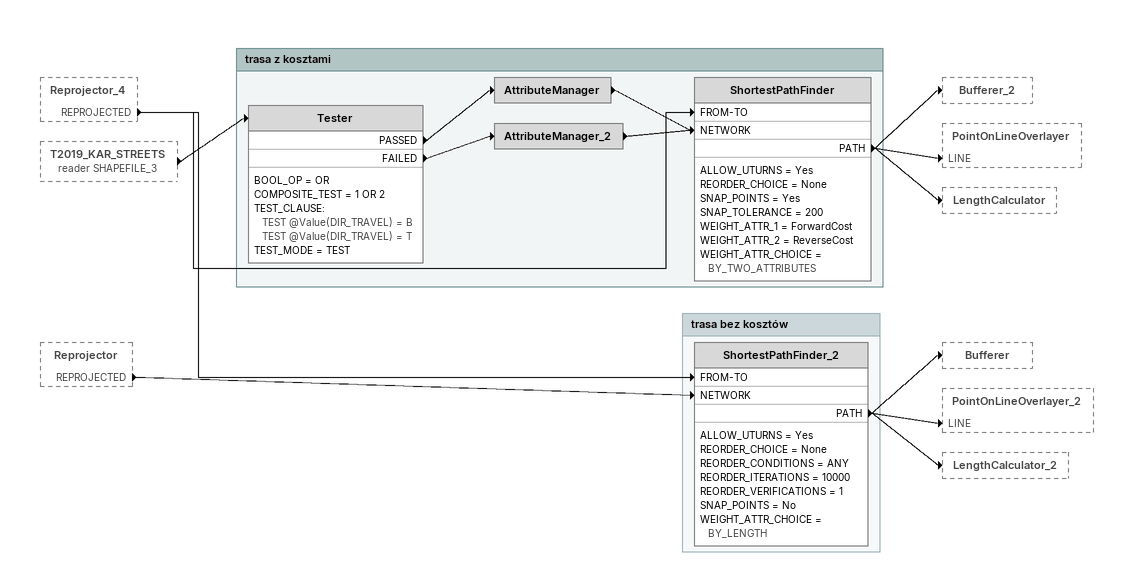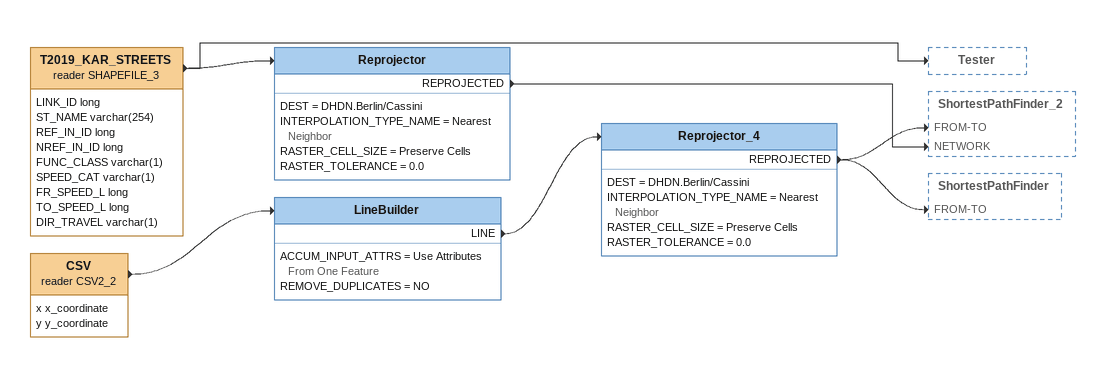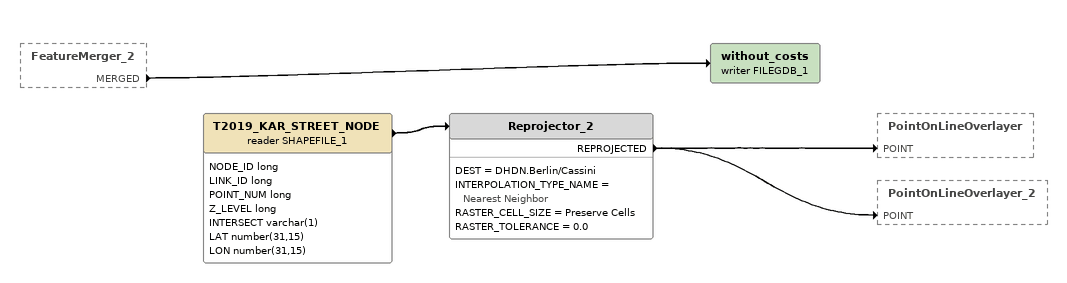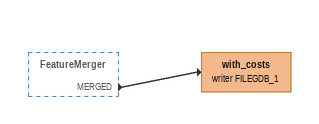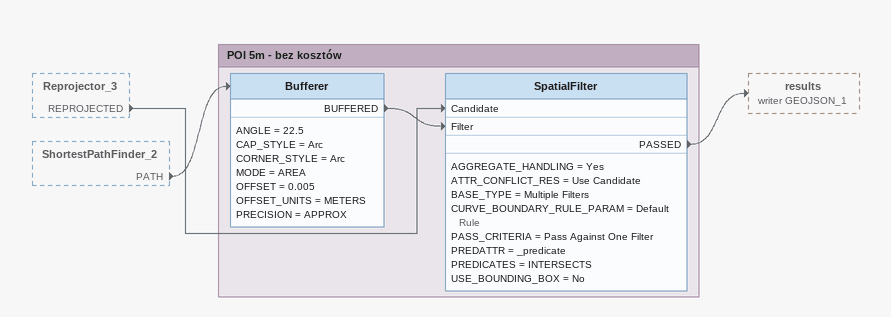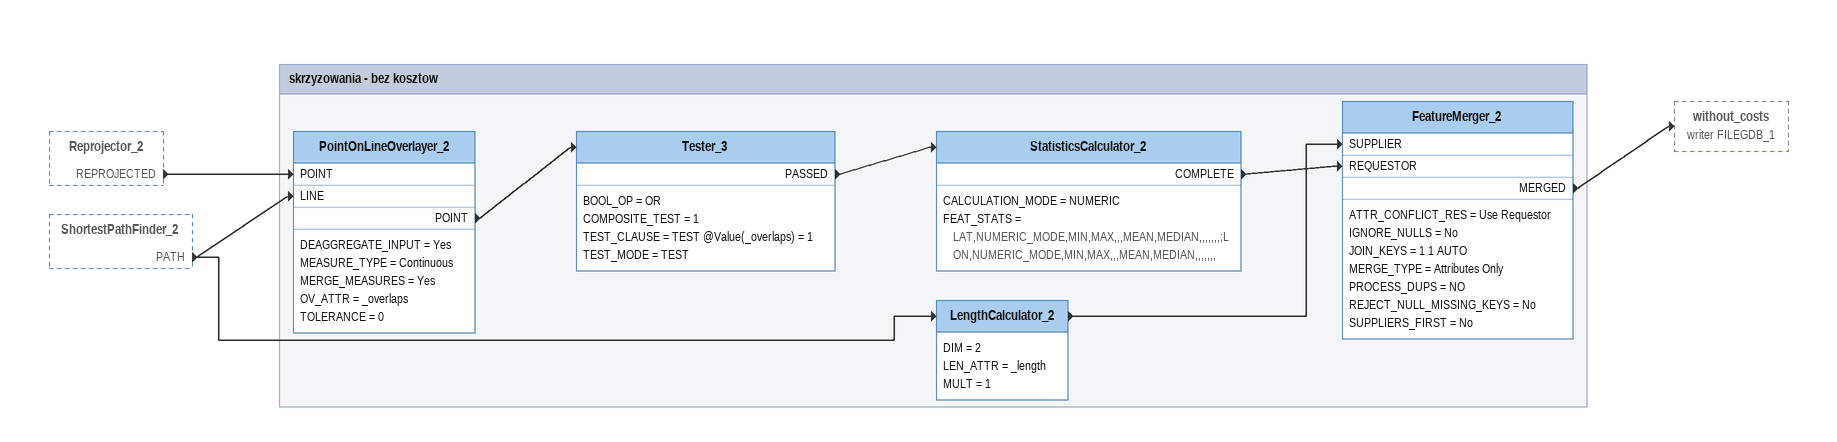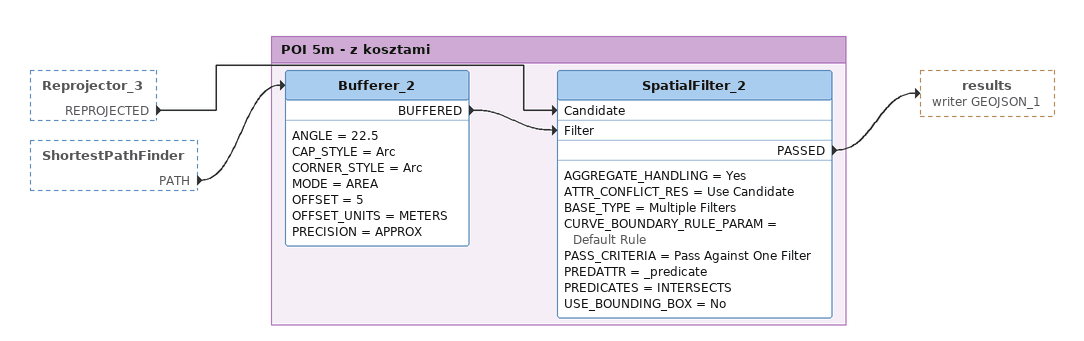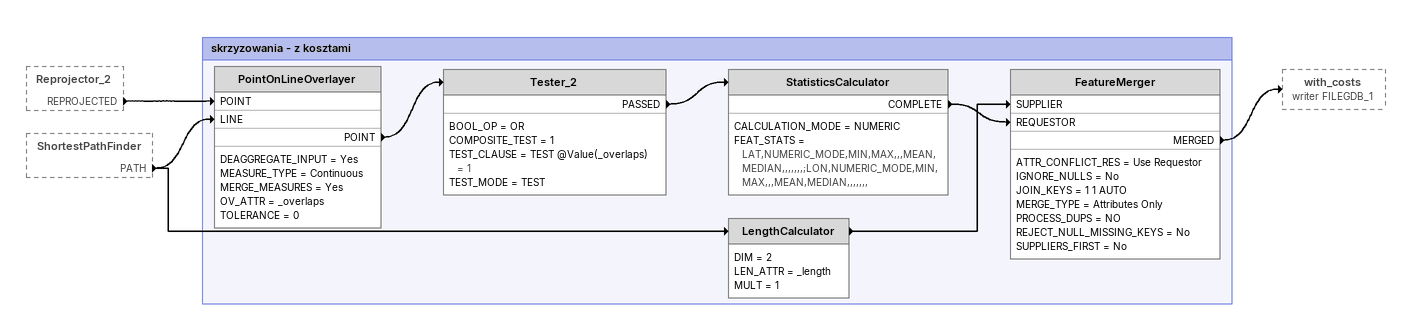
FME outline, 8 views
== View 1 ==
Reprojector_4 [outside]
    REPROJECTED -> ShortestPathFinder [FROM-TO]
    REPROJECTED -> ShortestPathFinder_2 [FROM-TO]
T2019_KAR_STREETS (reader SHAPEFILE_3) [outside]
    -> Tester
Reprojector [outside]
    REPROJECTED -> ShortestPathFinder_2 [NETWORK]

Bookmark: trasa z kosztami
Tester
    BOOL_OP = OR
    COMPOSITE_TEST = 1 OR 2
    TEST_CLAUSE:
      TEST @Value(DIR_TRAVEL) = B
      TEST @Value(DIR_TRAVEL) = T
    TEST_MODE = TEST
    PASSED -> AttributeManager
    FAILED -> AttributeManager_2
AttributeManager
    -> ShortestPathFinder [NETWORK]
AttributeManager_2
    -> ShortestPathFinder [NETWORK]
ShortestPathFinder
    ALLOW_UTURNS = Yes
    REORDER_CHOICE = None
    SNAP_POINTS = Yes
    SNAP_TOLERANCE = 200
    WEIGHT_ATTR_1 = ForwardCost
    WEIGHT_ATTR_2 = ReverseCost
    WEIGHT_ATTR_CHOICE = BY_TWO_ATTRIBUTES
    PATH -> Bufferer_2
    PATH -> PointOnLineOverlayer [LINE]
    PATH -> LengthCalculator

Bookmark: trasa bez kosztów
ShortestPathFinder_2
    ALLOW_UTURNS = Yes
    REORDER_CHOICE = None
    REORDER_CONDITIONS = ANY
    REORDER_ITERATIONS = 10000
    REORDER_VERIFICATIONS = 1
    SNAP_POINTS = No
    WEIGHT_ATTR_CHOICE = BY_LENGTH
    PATH -> Bufferer
    PATH -> PointOnLineOverlayer_2 [LINE]
    PATH -> LengthCalculator_2

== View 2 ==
T2019_KAR_STREETS (reader SHAPEFILE_3)
    attributes: LINK_ID long, ST_NAME varchar(254), REF_IN_ID long, NREF_IN_ID long, FUNC_CLASS varchar(1), SPEED_CAT varchar(1), FR_SPEED_L long, TO_SPEED_L long, DIR_TRAVEL varchar(1)
    -> Reprojector
    -> Tester
Reprojector
    DEST = DHDN.Berlin/Cassini
    INTERPOLATION_TYPE_NAME = Nearest Neighbor
    RASTER_CELL_SIZE = Preserve Cells
    RASTER_TOLERANCE = 0.0
    REPROJECTED -> ShortestPathFinder_2 [NETWORK]
CSV (reader CSV2_2)
    attributes: x x_coordinate, y y_coordinate
    -> LineBuilder
LineBuilder
    ACCUM_INPUT_ATTRS = Use Attributes From One Feature
    REMOVE_DUPLICATES = NO
    LINE -> Reprojector_4
Reprojector_4
    DEST = DHDN.Berlin/Cassini
    INTERPOLATION_TYPE_NAME = Nearest Neighbor
    RASTER_CELL_SIZE = Preserve Cells
    RASTER_TOLERANCE = 0.0
    REPROJECTED -> ShortestPathFinder [FROM-TO]
    REPROJECTED -> ShortestPathFinder_2 [FROM-TO]

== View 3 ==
FeatureMerger_2 [outside]
    MERGED -> without_costs (writer FILEGDB_1)
T2019_KAR_STREET_NODE (reader SHAPEFILE_1)
    attributes: NODE_ID long, LINK_ID long, POINT_NUM long, Z_LEVEL long, INTERSECT varchar(1), LAT number(31,15), LON number(31,15)
    -> Reprojector_2
Reprojector_2
    DEST = DHDN.Berlin/Cassini
    INTERPOLATION_TYPE_NAME = Nearest Neighbor
    RASTER_CELL_SIZE = Preserve Cells
    RASTER_TOLERANCE = 0.0
    REPROJECTED -> PointOnLineOverlayer [POINT]
    REPROJECTED -> PointOnLineOverlayer_2 [POINT]
without_costs (writer FILEGDB_1)

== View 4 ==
FeatureMerger [outside]
    MERGED -> with_costs (writer FILEGDB_1)
with_costs (writer FILEGDB_1)

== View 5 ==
Reprojector_3 [outside]
    REPROJECTED -> SpatialFilter [Candidate]
ShortestPathFinder_2 [outside]
    PATH -> Bufferer

Bookmark: POI 5m - bez kosztów
Bufferer
    ANGLE = 22.5
    CAP_STYLE = Arc
    CORNER_STYLE = Arc
    MODE = AREA
    OFFSET = 0.005
    OFFSET_UNITS = METERS
    PRECISION = APPROX
    BUFFERED -> SpatialFilter [Filter]
SpatialFilter
    AGGREGATE_HANDLING = Yes
    ATTR_CONFLICT_RES = Use Candidate
    BASE_TYPE = Multiple Filters
    CURVE_BOUNDARY_RULE_PARAM = Default Rule
    PASS_CRITERIA = Pass Against One Filter
    PREDATTR = _predicate
    PREDICATES = INTERSECTS
    USE_BOUNDING_BOX = No
    PASSED -> results (writer GEOJSON_1)

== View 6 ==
Reprojector_2 [outside]
    REPROJECTED -> PointOnLineOverlayer_2 [POINT]
ShortestPathFinder_2 [outside]
    PATH -> PointOnLineOverlayer_2 [LINE]
    PATH -> LengthCalculator_2

Bookmark: skrzyzowania - bez kosztow
LengthCalculator_2
    DIM = 2
    LEN_ATTR = _length
    MULT = 1
    -> FeatureMerger_2 [SUPPLIER]
PointOnLineOverlayer_2
    DEAGGREGATE_INPUT = Yes
    MEASURE_TYPE = Continuous
    MERGE_MEASURES = Yes
    OV_ATTR = _overlaps
    TOLERANCE = 0
    POINT -> Tester_3
Tester_3
    BOOL_OP = OR
    COMPOSITE_TEST = 1
    TEST_CLAUSE = TEST @Value(_overlaps) = 1
    TEST_MODE = TEST
    PASSED -> StatisticsCalculator_2
StatisticsCalculator_2
    CALCULATION_MODE = NUMERIC
    FEAT_STATS = LAT,NUMERIC_MODE,MIN,MAX,,,MEAN,MEDIAN,,,,,,,;LON,NUMERIC_MODE,MIN,MAX,,,MEAN,MEDIAN,,,,,,,
    COMPLETE -> FeatureMerger_2 [REQUESTOR]
FeatureMerger_2
    ATTR_CONFLICT_RES = Use Requestor
    IGNORE_NULLS = No
    JOIN_KEYS = 1 1 AUTO
    MERGE_TYPE = Attributes Only
    PROCESS_DUPS = NO
    REJECT_NULL_MISSING_KEYS = No
    SUPPLIERS_FIRST = No
    MERGED -> without_costs (writer FILEGDB_1)

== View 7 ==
Reprojector_3 [outside]
    REPROJECTED -> SpatialFilter_2 [Candidate]
ShortestPathFinder [outside]
    PATH -> Bufferer_2

Bookmark: POI 5m - z kosztami
Bufferer_2
    ANGLE = 22.5
    CAP_STYLE = Arc
    CORNER_STYLE = Arc
    MODE = AREA
    OFFSET = 5
    OFFSET_UNITS = METERS
    PRECISION = APPROX
    BUFFERED -> SpatialFilter_2 [Filter]
SpatialFilter_2
    AGGREGATE_HANDLING = Yes
    ATTR_CONFLICT_RES = Use Candidate
    BASE_TYPE = Multiple Filters
    CURVE_BOUNDARY_RULE_PARAM = Default Rule
    PASS_CRITERIA = Pass Against One Filter
    PREDATTR = _predicate
    PREDICATES = INTERSECTS
    USE_BOUNDING_BOX = No
    PASSED -> results (writer GEOJSON_1)

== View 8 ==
Reprojector_2 [outside]
    REPROJECTED -> PointOnLineOverlayer [POINT]
ShortestPathFinder [outside]
    PATH -> PointOnLineOverlayer [LINE]
    PATH -> LengthCalculator

Bookmark: skrzyzowania - z kosztami
LengthCalculator
    DIM = 2
    LEN_ATTR = _length
    MULT = 1
    -> FeatureMerger [SUPPLIER]
PointOnLineOverlayer
    DEAGGREGATE_INPUT = Yes
    MEASURE_TYPE = Continuous
    MERGE_MEASURES = Yes
    OV_ATTR = _overlaps
    TOLERANCE = 0
    POINT -> Tester_2
Tester_2
    BOOL_OP = OR
    COMPOSITE_TEST = 1
    TEST_CLAUSE = TEST @Value(_overlaps) = 1
    TEST_MODE = TEST
    PASSED -> StatisticsCalculator
StatisticsCalculator
    CALCULATION_MODE = NUMERIC
    FEAT_STATS = LAT,NUMERIC_MODE,MIN,MAX,,,MEAN,MEDIAN,,,,,,,;LON,NUMERIC_MODE,MIN,MAX,,,MEAN,MEDIAN,,,,,,,
    COMPLETE -> FeatureMerger [REQUESTOR]
FeatureMerger
    ATTR_CONFLICT_RES = Use Requestor
    IGNORE_NULLS = No
    JOIN_KEYS = 1 1 AUTO
    MERGE_TYPE = Attributes Only
    PROCESS_DUPS = NO
    REJECT_NULL_MISSING_KEYS = No
    SUPPLIERS_FIRST = No
    MERGED -> with_costs (writer FILEGDB_1)
